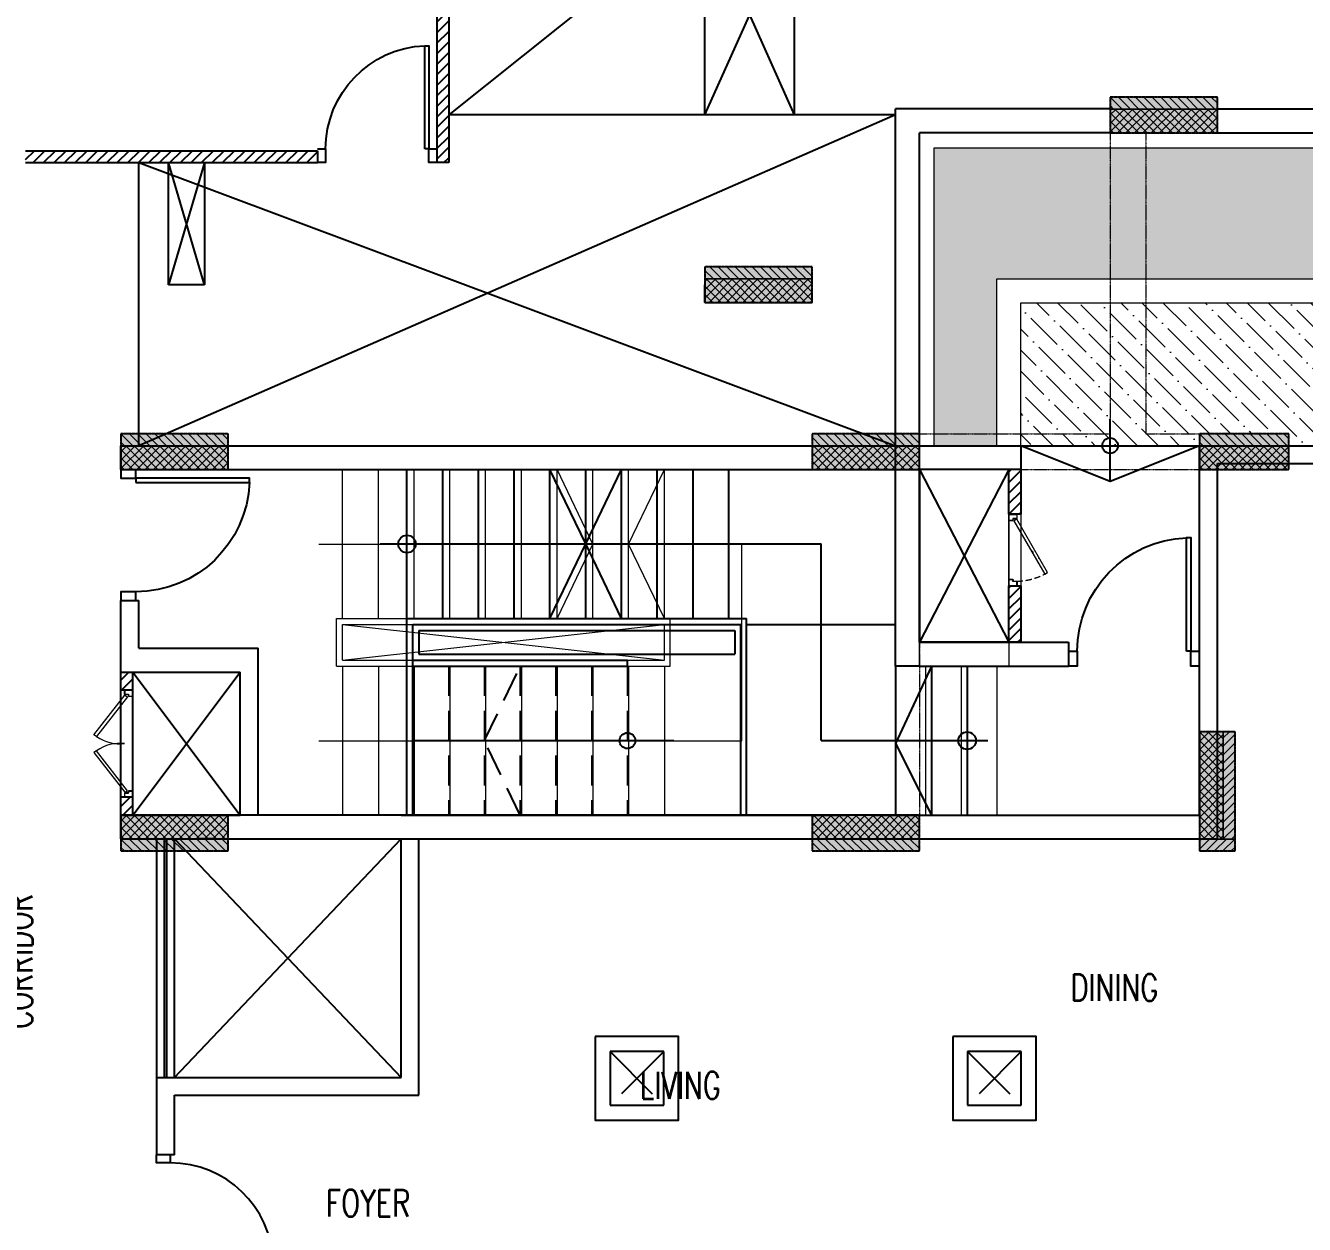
# Model space of a CAD drawing. Header units: millimetres. Extents: x 7964926 to 16080295, y -6277184 to -2986664.
# Drawn here: x 8006886 to 8017617, y -3109593 to -3099535 of the extents above; entities that cross this region are included whole.
import ezdxf

# ---------------------------------------------------------------- set-up
doc = ezdxf.new("R2010")
doc.units = ezdxf.units.MM
doc.header["$LTSCALE"] = 2000
doc.header["$MEASUREMENT"] = 0
for name, pattern in [('( Hidden )', [0.375, 0.25, -0.125]), ('CONTINU', [0, 0, 0]), ('DASHED2', [0.375, 0.25, -0.125]), ('HIDDEN', [0.375, 0.25, -0.125])]:
    doc.linetypes.add(name, pattern=pattern)
for name, color, linetype in [('a-col', 8, 'DASHED2'), ('a-cutout', 8, 'Continuous'), ('a-dim b', 8, 'Continuous'), ('a-door', 8, 'Continuous'), ('a-ele 0', 8, 'Continuous'), ('a-ele 1', 8, 'Continuous'), ('a-hat col', 252, 'Continuous'), ('a-hatch wall', 8, 'Continuous'), ('a-railing', 2, 'Continuous'), ('a-text m', 8, 'Continuous'), ('a-wall', 8, 'Continuous'), ('a-window', 8, 'Continuous'), ('EARTHPIT', 230, 'Continuous')]:
    doc.layers.add(name, color=color, linetype=linetype)
for name, color, linetype, lineweight in [('a-shaft door', 1, 'Continuous', 5), ('Building block', 7, 'Continuous', 9), ('L - paving', 9, 'Continuous', 5), ('L-ELE 1', 24, 'Continuous', 20), ('L-ELE 2', 30, 'Continuous', 15), ('L-SHRUBS', 96, 'Continuous', 18), ('STR-Column', 250, 'Continuous', 15), ('STR-Column Hatch', 250, 'Continuous', 15), ('STR-Podium Beam', 8, 'Continuous', 15), ('STR-RCC Up Stand', 250, 'Continuous', 15), ('STR-Stair Case', 251, 'Continuous', 15)]:
    doc.layers.add(name, color=color, linetype=linetype, lineweight=lineweight)
doc.styles.add('a-100 txt m', font='romans.shx', dxfattribs={"width": 0.75, "height": 300})
pattern_1 = [(45, (1286095.437, 166168.526), (-44.1941738, 44.1941738), [])]
pattern_2 = [(315, (7519147.237, -588950.35), (35.3553391, 35.3553391), []), (45, (7519147.237, -588950.35), (-35.3553391, 35.3553391), [])]
pattern_3 = [(315, (7510847.237, -591775.365), (35.3553391, 35.3553391), []), (45, (7510847.237, -591775.365), (-35.3553391, 35.3553391), [])]
pattern_4 = [(315, (7515647.237, -590375.35), (35.3553391, 35.3553391), []), (45, (7515647.237, -590375.35), (-35.3553391, 35.3553391), [])]
pattern_5 = [(315, (7516547.237, -591775.35), (35.3553391, 35.3553391), []), (45, (7516547.237, -591775.35), (-35.3553391, 35.3553391), [])]
pattern_6 = [(315, (7519897.237, -591775.35), (35.3553391, 35.3553391), []), (45, (7519897.237, -591775.35), (-35.3553391, 35.3553391), [])]
pattern_7 = [(315, (7516547.237, -594875.35), (35.3553391, 35.3553391), []), (45, (7516547.237, -594875.35), (-35.3553391, 35.3553391), [])]
pattern_8 = [(45, (5505451.44, -3603198.786), (-35.3553391, 35.3553391), []), (135, (5505451.44, -3603198.786), (-35.3553391, -35.3553391), [])]
pattern_9 = [(315, (7510847.237, -594875.35), (35.3553391, 35.3553391), []), (45, (7510847.237, -594875.35), (-35.3553391, 35.3553391), [])]
pattern_10 = [(315, (7624677.187, -608987.335), (35.3553391, 35.3553391), [])]
pattern_11 = [(315, (7618977.187, -608987.335), (35.3553391, 35.3553391), [])]
pattern_12 = [(315, (7618977.187, -605587.35), (35.3553391, 35.3553391), [])]
pattern_13 = [(315, (7623777.187, -604187.335), (35.3553391, 35.3553391), [])]
pattern_14 = [(315, (7627277.187, -602762.335), (35.3553391, 35.3553391), [])]
pattern_15 = [(315, (7624677.187, -605587.335), (35.3553391, 35.3553391), [])]
pattern_16 = [(315, (7628027.187, -605587.335), (35.3553391, 35.3553391), [])]
pattern_17 = [(45, (5519563.427, -3495068.836), (-35.3553391, 35.3553391), [])]
pattern_18 = [(45, (5509213.427, -3489393.836), (-35.3553391, 35.3553391), [])]

# ---------------------------------------------------------------- blocks, each defined once
blk = doc.blocks.new('basement - column')
at = {"layer": 'a-hat col'}
h = blk.add_hatch(color=256, dxfattribs=at)
h.dxf.hatch_style = 1
h.paths.add_polyline_path([(28800, -14074), (27900, -14074), (27900, -14374), (28800, -14374)])
h = blk.add_hatch(color=256, dxfattribs=at)
h.dxf.hatch_style = 1
h.paths.add_polyline_path([(25400, -15499), (24500, -15499), (24500, -15799), (25400, -15799)])
h = blk.add_hatch(color=256, dxfattribs=at)
h.dxf.hatch_style = 1
h.paths.add_polyline_path([(20500, -16899), (19600, -16899), (19600, -17199), (20500, -17199)])
h = blk.add_hatch(color=256, dxfattribs=at)
h.dxf.hatch_style = 1
h.paths.add_polyline_path([(26300, -16899), (25400, -16899), (25400, -17199), (26300, -17199)])
h = blk.add_hatch(color=256, dxfattribs=at)
h.dxf.hatch_style = 1
h.paths.add_polyline_path([(29400, -16899), (28650, -16899), (28650, -17199), (29400, -17199)])
h = blk.add_hatch(color=256, dxfattribs=at)
h.dxf.hatch_style = 1
h.paths.add_polyline_path([(28950, -19399), (28650, -19399), (28650, -20399), (28950, -20399)])
h = blk.add_hatch(color=256, dxfattribs=at)
h.dxf.hatch_style = 1
h.paths.add_polyline_path([(20500, -20099), (19600, -20099), (19600, -20399), (20500, -20399)])
h = blk.add_hatch(color=256, dxfattribs=at)
h.dxf.hatch_style = 1
h.paths.add_polyline_path([(26300, -20099), (25400, -20099), (25400, -20399), (26300, -20399)])
at = {"layer": 'a-col', "linetype": 'DASHED2', "ltscale": 0.001}
for points in [[(27900, -14074), (27900, -14374), (28800, -14374), (28800, -14074)], [(24500, -15499), (24500, -15799), (25400, -15799), (25400, -15499)], [(19600, -16899), (19600, -17199), (20500, -17199), (20500, -16899)], [(25400, -16899), (25400, -17199), (26300, -17199), (26300, -16899)], [(28650, -16899), (28650, -17199), (29400, -17199), (29400, -16899)], [(28650, -20399), (28950, -20399), (28950, -19399), (28650, -19399)], [(19600, -20099), (19600, -20399), (20500, -20399), (20500, -20099)], [(25400, -20099), (25400, -20399), (26300, -20399), (26300, -20099)]]:
    blk.add_lwpolyline(points, close=True, dxfattribs=at)
blk = doc.blocks.new('*U162')
blk.add_line((1027, 0), (1027, 0))
for points in [[(0, 126), (73, 126), (73, 0), (0, 0)], [(1100, 0), (1027, 0), (1027, 126), (1100, 126)]]:
    blk.add_lwpolyline(points)
blk.add_lwpolyline([(110, 0), (110, -953), (73, -953), (73, 0)], close=True)
blk.add_arc((73, 0), 953, 272.2042, 0)
blk = doc.blocks.new('*U164')
blk.add_line((1027, 0), (1027, 0))
blk.add_lwpolyline([(110, 126), (110, 1078), (73, 1078), (73, 126)], close=True)
for points in [[(0, 0), (73, 0), (73, 126), (0, 126)], [(1100, 126), (1027, 126), (1027, 0), (1100, 0)]]:
    blk.add_lwpolyline(points)
blk.add_arc((73, 126), 953, 0, 87.7958)
blk = doc.blocks.new('Shaft D-600')
at = {"layer": 'a-shaft door', "color": 252, "ltscale": 0.1}
for p, q in [((185920, -26068), (185920, -26038)), ((186520, -26068), (186520, -26038)), ((186520, -26068), (186520, -26038))]:
    blk.add_line(p, q, dxfattribs=at)
blk.add_lwpolyline([(186409, -25812), (185962, -26070), (185976, -26094), (186422, -25836), (186409, -25812)], dxfattribs=at)
at = {"layer": 'a-shaft door', "color": 252}
for points in [[(185920, -26138), (185974, -26138), (185974, -26100), (185958, -26100), (185958, -26068), (185920, -26068), (185920, -26068), (185920, -26068)], [(185922, -26136), (185922, -26070), (185922, -26070), (185922, -26070), (185956, -26070), (185956, -26102), (185972, -26102), (185972, -26136)], [(186520, -26138), (186467, -26138), (186467, -26100), (186483, -26100), (186483, -26068), (186520, -26068), (186520, -26068), (186520, -26068)], [(186519, -26136), (186519, -26070), (186519, -26070), (186519, -26070), (186485, -26070), (186485, -26102), (186469, -26102), (186469, -26136)]]:
    blk.add_lwpolyline(points, close=True, dxfattribs=at)
at = {"layer": 'a-shaft door', "color": 252, "linetype": 'HIDDEN', "ltscale": 0.1}
blk.add_arc((185951, -26083), 532, 1.566, 27.6813, dxfattribs=at)
blk = doc.blocks.new('F01')
at = {"layer": 'a-shaft door', "color": 8, "ltscale": 0.1}
for p, q in [((6801504, -3301272), (6801473, -3301272)), ((6801504, -3302172), (6801473, -3302172)), ((6801504, -3302172), (6801473, -3302172))]:
    blk.add_line(p, q, dxfattribs=at)
for points in [[(6801573, -3301272), (6801573, -3301326), (6801536, -3301326), (6801536, -3301310), (6801504, -3301310), (6801504, -3301272), (6801504, -3301272), (6801504, -3301272)], [(6801572, -3301274), (6801506, -3301274), (6801506, -3301274), (6801506, -3301274), (6801506, -3301308), (6801538, -3301308), (6801538, -3301324), (6801572, -3301324)], [(6801573, -3302172), (6801573, -3302119), (6801536, -3302119), (6801536, -3302135), (6801504, -3302135), (6801504, -3302172), (6801504, -3302172), (6801504, -3302172)], [(6801572, -3302171), (6801506, -3302171), (6801506, -3302171), (6801506, -3302171), (6801506, -3302137), (6801538, -3302137), (6801538, -3302121), (6801572, -3302121)]]:
    blk.add_lwpolyline(points, close=True, dxfattribs=at)
for points in [[(6801247, -3301649), (6801506, -3301314), (6801529, -3301328), (6801270, -3301662), (6801247, -3301649)], [(6801247, -3301796), (6801506, -3302130), (6801529, -3302117), (6801270, -3301782), (6801247, -3301796)]]:
    blk.add_lwpolyline(points, dxfattribs=at)
for centre, radius, start, end in [((6801465, -3301383), 341, 235.0781, 276.5482), ((6801464, -3302049), 330, 83.1027, 126.0248)]:
    blk.add_arc(centre, radius, start, end, dxfattribs=at)
blk = doc.blocks.new('*U172')
blk.add_line((73, 0), (73, 0))
for points in [[(0, 0), (73, 0), (73, 126), (0, 126)], [(1100, 126), (1027, 126), (1027, 0), (1100, 0)]]:
    blk.add_lwpolyline(points)
blk.add_lwpolyline([(990, 0), (990, -953), (1027, -953), (1027, 0)], close=True)
blk.add_arc((1027, 0), 953, 180, 267.7958)
blk = doc.blocks.new('GROUND FLOOR -CORE')
at = {"layer": 'a-hatch wall'}
h = blk.add_hatch(dxfattribs=at)
h.set_pattern_fill('ANSI31', color=256, scale=500)
h.paths.add_polyline_path([(-2950, 4000), (-3050, 4000), (-3050, 3850), (-2950, 3850)])
h.paths.add_polyline_path([(-2950, 5050), (-3050, 5050), (-3050, 4900), (-2950, 4900)])
at = {"layer": 'a-cutout', "linetype": 'HIDDEN', "ltscale": 1000}
for p, q in [((-2950, 3850), (-2050, 5050)), ((-2950, 5050), (-2050, 3850)), ((-2600, 1650), (-700, 3650)), ((-2600, 3650), (-700, 1650))]:
    blk.add_line(p, q, dxfattribs=at)
at = {"layer": 'a-door'}
for p, q in [((5250, 6650), (5250, 7173.9)), ((4500, 6950), (6000, 6950)), ((-650, 5500), (-650, 6750)), ((-350, 5500), (-350, 6750)), ((-50, 5500), (-50, 6750)), ((250, 5500), (250, 6750)), ((550, 5500), (550, 6750)), ((850, 5500), (850, 6750)), ((1150, 5500), (1150, 6750)), ((1450, 5500), (1450, 6750)), ((1750, 5500), (1750, 6750)), ((2050, 5500), (2050, 6750)), ((-875, 6125), (2825, 6125)), ((2825, 4475), (2825, 6125)), ((2200, 5450), (3450, 5450)), ((3450, 5100), (3450, 3850)), ((3750, 5100), (3750, 3850)), ((4050, 5100), (4050, 3850)), ((-3050, 4000), (-3050, 4900)), ((-2950, 4000), (-2950, 4900)), ((-600, 4475), (1589.2, 4475)), ((2825, 4475), (4224.2, 4475))]:
    blk.add_line(p, q, dxfattribs=at)
at = {"layer": 'a-door', "linetype": 'HIDDEN', "ltscale": 0.5}
for p, q in [((-300, 5100), (-300, 3850)), ((0, 5100), (0, 3850)), ((300, 5100), (300, 3850)), ((600, 5100), (600, 3850)), ((900, 5100), (900, 3850)), ((1200, 5100), (1200, 3850))]:
    blk.add_line(p, q, dxfattribs=at)
at = {"layer": 'a-door'}
for points in [[(6000, 6950), (5250, 6650), (4500, 6950)], [(550, 5500), (850, 6125), (550, 6750)], [(1150, 5500), (850, 6125), (1150, 6750)], [(3750, 5100), (3450, 4450), (3750, 3850)]]:
    blk.add_lwpolyline(points, dxfattribs=at)
at = {"layer": 'a-door', "linetype": 'HIDDEN', "ltscale": 0.5}
blk.add_lwpolyline([(300, 3850), (0, 4475), (300, 5100)], dxfattribs=at)
at = {"layer": 'a-door'}
blk.add_circle((5250, 6950), 65, dxfattribs=at)
at = {"layer": 'a-ele 1'}
for centre, radius in [((-650, 6125), 73.9), ((1200, 4475), 66.1), ((4050, 4475), 73.6)]:
    blk.add_circle(centre, radius, dxfattribs=at)
at = {"layer": 'a-railing'}
for p, q in [((-650, 3850), (-650, 5500)), ((-650, 5500), (2200, 5500)), ((2200, 3850), (2200, 5500)), ((-600, 5450), (2150, 5450)), ((-600, 3850), (-600, 5450)), ((2150, 3850), (2150, 5450)), ((-600, 5150), (1200, 5150)), ((-600, 5100), (1200, 5100)), ((1200, 5100), (1200, 5150))]:
    blk.add_line(p, q, dxfattribs=at)
at = {"layer": 'a-wall'}
for p, q in [((-3050, 6950), (3650, 6950)), ((-3050, 6750), (-3050, 6950)), ((3450, 5100), (3450, 6950)), ((3650, 5300), (3650, 6950)), ((-3050, 6750), (3650, 6750)), ((-3050, 4900), (-3050, 5650)), ((-3050, 5650), (-2900, 5650)), ((-2900, 5250), (-2900, 5650)), ((-550, 5400), (2100, 5400)), ((-550, 5400), (-550, 5200)), ((2100, 5400), (2100, 5200)), ((2150, 5450), (2150, 5150)), ((3650, 5300), (4900, 5300)), ((4650, 5300), (4900, 5300)), ((4900, 5300), (4900, 5100)), ((-2900, 5250), (-1900, 5250)), ((-1900, 3850), (-1900, 5250)), ((-550, 5200), (2100, 5200)), ((-3050, 5050), (-2050, 5050)), ((-2950, 4900), (-2950, 5050)), ((-2050, 3850), (-2050, 5050)), ((3650, 5100), (3450, 5100)), ((3650, 5100), (4900, 5100)), ((-2950, 4900), (-3050, 4900)), ((-3050, 3650), (-3050, 4000)), ((-2950, 4000), (-3050, 4000)), ((-2950, 3850), (-2950, 4000)), ((-3050, 3850), (-2050, 3850)), ((3450, 3850), (-2250, 3850)), ((3450, 3850), (4900, 3850)), ((-3050, 3650), (-2400, 3650)), ((-2250, 3650), (-2400, 3650)), ((-2250, 3650), (3650, 3650)), ((3650, 3650), (5100, 3650))]:
    blk.add_line(p, q, dxfattribs=at)
at = {"layer": 'a-window'}
for p, q in [((-2750, 1650), (-2750, 3650)), ((-2685, 1650), (-2685, 3650)), ((-2665, 1650), (-2665, 3650)), ((-2600, 1650), (-2600, 3650))]:
    blk.add_line(p, q, dxfattribs=at)
at = {"layer": 'a-door', "extrusion": (0, 0, -1), "zscale": -1}
for name, p, rotation in [('*U162', (2924.3, 6750), 269.9999430924429), ('*U172', (-4900, 5225.7), 179.9999430924429)]:
    blk.add_blockref(name, p, dxfattribs=dict(at, rotation=rotation))
blk = doc.blocks.new('block 1')
at = {"layer": 'a-hatch wall'}
h = blk.add_hatch(dxfattribs=at)
h.set_pattern_fill('ANSI31', color=256, scale=500)
h.set_pattern_definition(pattern_1)
h.paths.add_polyline_path([(8088019, -2861955), (8087919, -2861955), (8087919, -2864030), (8088019, -2864030)])
h.paths.add_polyline_path([(8086919, -2863930), (8084469, -2863930), (8084469, -2864030), (8086919, -2864030)])
h = blk.add_hatch(dxfattribs=at)
h.set_pattern_fill('ANSI31', color=256, scale=500)
h.set_pattern_definition(pattern_1)
h.paths.add_polyline_path([(8092819, -2866605), (8092719, -2866605), (8092719, -2866980), (8092788, -2866980), (8092819, -2866980)])
h.paths.add_polyline_path([(8092819, -2867580), (8092788, -2867580), (8092719, -2867580), (8092719, -2868055), (8092819, -2868055)])
at = {"layer": 'a-cutout', "linetype": 'HIDDEN', "ltscale": 1000}
for p, q in [((8098119, -2855555), (8088019, -2863630)), ((8091769, -2863630), (8085419, -2866405)), ((8091769, -2863630), (8088019, -2863630)), ((8085419, -2864030), (8091769, -2866405)), ((8085419, -2866405), (8085419, -2864030)), ((8092719, -2866605), (8091969, -2868055)), ((8091969, -2866605), (8092719, -2868055))]:
    blk.add_line(p, q, dxfattribs=at)
at = {"layer": 'a-ele 0', "color": 8, "linetype": 'HIDDEN', "ltscale": 400}
for p, q in [((8090169, -2863630), (8090919, -2861955)), ((8090169, -2861955), (8090919, -2863630)), ((8085969, -2865055), (8085669, -2864030)), ((8085969, -2864030), (8085669, -2865055))]:
    blk.add_line(p, q, dxfattribs=at)
for points in [[(8090919, -2863630), (8090169, -2863630), (8090169, -2861955), (8090919, -2861955)], [(8085669, -2864030), (8085969, -2864030), (8085969, -2865055), (8085669, -2865055)]]:
    blk.add_lwpolyline(points, close=True, dxfattribs=at)
at = {"layer": 'a-shaft door', "color": 8, "linetype": 'Continuous'}
for p, q in [((8092719, -2867580), (8092719, -2866980)), ((8092819, -2866980), (8092819, -2867580)), ((8085269, -2869355), (8085269, -2868455)), ((8085369, -2869355), (8085369, -2868455))]:
    blk.add_line(p, q, dxfattribs=at)
at = {"layer": 'a-wall'}
for p, q in [((8087919, -2861955), (8087919, -2864030)), ((8088019, -2861955), (8088019, -2864030)), ((8091769, -2866405), (8091769, -2863580)), ((8093569, -2863580), (8091769, -2863580)), ((8094469, -2863580), (8098269, -2863580)), ((8091969, -2866405), (8091969, -2863780)), ((8093569, -2863780), (8091969, -2863780)), ((8094469, -2863780), (8098269, -2863780)), ((8084469, -2863930), (8086919, -2863930)), ((8086919, -2863930), (8086919, -2864030)), ((8084469, -2864030), (8086919, -2864030)), ((8088019, -2864030), (8087919, -2864030)), ((8090169, -2865205), (8090169, -2865055)), ((8091969, -2866405), (8092819, -2866405)), ((8092819, -2866405), (8092819, -2866980)), ((8094319, -2866405), (8099069, -2866405)), ((8094319, -2869505), (8094319, -2866405)), ((8094469, -2866555), (8098919, -2866555)), ((8094469, -2869705), (8094469, -2866555)), ((8091969, -2868055), (8091969, -2866605)), ((8092819, -2866605), (8091969, -2866605)), ((8091969, -2866605), (8091969, -2868055)), ((8092719, -2866980), (8092719, -2866605)), ((8092819, -2866980), (8092719, -2866980)), ((8092719, -2867580), (8092819, -2867580)), ((8092719, -2868055), (8092719, -2867580)), ((8092819, -2867580), (8092819, -2868055)), ((8092819, -2868055), (8091969, -2868055)), ((8091969, -2868055), (8092719, -2868055)), ((8087619, -2869505), (8091369, -2869505)), ((8091569, -2869505), (8092044, -2869505)), ((8092044, -2869505), (8094319, -2869505)), ((8087619, -2871705), (8087619, -2869705)), ((8087769, -2871855), (8087769, -2869705)), ((8087769, -2869705), (8092044, -2869705)), ((8092044, -2869705), (8094469, -2869705)), ((8085569, -2871705), (8087619, -2871705)), ((8085569, -2872355), (8085569, -2871705)), ((8085719, -2871855), (8087769, -2871855)), ((8085719, -2872355), (8085719, -2871855)), ((8085719, -2872355), (8085569, -2872355))]:
    blk.add_line(p, q, dxfattribs=at)
at = {"ltscale": 750}
blk.add_blockref('GROUND FLOOR -CORE', (8088319, -2873355), dxfattribs=at)
at = {"layer": 'a-dim b'}
blk.add_blockref('F01', (1283795, 432817), dxfattribs=at)
at = {"layer": 'a-door', "extrusion": (0, 0, -1), "yscale": 0.9090909090908456, "zscale": -0.9090909090908456}
for name, p, xscale, rotation in [('*U164', (-8087919, -2864030), 0.9090909090908456, 359.9999430927097), ('*U162', (-8085683, -2873355), -0.9090909090908456, 270.0000569072904)]:
    blk.add_blockref(name, p, dxfattribs=dict(at, xscale=xscale, rotation=rotation))
at = {"layer": 'a-shaft door', "linetype": 'Continuous', "rotation": 270}
blk.add_blockref('Shaft D-600', (8118856, -2681060), dxfattribs=at)
blk = doc.blocks.new('GI-1')
at = {"layer": 'EARTHPIT', "color": 8, "linetype": '( Hidden )'}
for p, q in [((-225, 225), (225, -225)), ((225, 225), (-225, -225))]:
    blk.add_line(p, q, dxfattribs=at)
at = {"layer": 'EARTHPIT', "color": 7}
blk.add_lwpolyline([(-350, 350), (-350, -350), (350, -350), (350, 350)], close=True, dxfattribs=at)
at = {"layer": 'EARTHPIT', "color": 7, "linetype": '( Hidden )'}
blk.add_lwpolyline([(-225, 225), (-225, -225), (225, -225), (225, 225)], close=True, dxfattribs=at)

msp = doc.modelspace()

# ---------------------------------------------------------------- hatches: boundary and pattern name
at = {"layer": 'L - paving'}
h = msp.add_hatch(dxfattribs=at)
h.set_pattern_fill('ANSI36', color=256, scale=1000, angle=90)
h.set_pattern_definition([(135, (0.13, -1e-05), (-243.067956, 66.2912607), [312.5, -62.5, 0, -62.5])])
edge = h.paths.add_edge_path()
edge.add_arc((8015986.3, -3103060), 65, 180, 360)
edge.add_line((8016051.3, -3103060), (8016736.2, -3103060))
edge.add_line((8016736.2, -3103060), (8016736.2, -3102960))
edge.add_line((8016736.2, -3102960), (8017486.2, -3102960))
edge.add_line((8017486.2, -3102960), (8017486.2, -3103060))
edge.add_line((8017486.2, -3103060), (8020736.2, -3103060))
edge.add_line((8020736.2, -3103060), (8020736.2, -3102960))
edge.add_line((8020736.2, -3102960), (8021486.2, -3102960))
edge.add_line((8021486.2, -3102960), (8021486.2, -3103060))
edge.add_line((8021486.2, -3103060), (8023411.3, -3103060))
edge.add_line((8023411.3, -3103060), (8023661.3, -3103060))
edge.add_line((8023811.3, -3103060), (8023811.3, -3101860))
edge.add_line((8023661.3, -3101860), (8015236.3, -3101860))
edge.add_line((8015236.3, -3101860), (8015236.3, -3103060))
edge.add_line((8015236.3, -3103060), (8015921.3, -3103060))
h.paths.add_polyline_path([(8015236.3, -3103786.8), (8015438.4, -3104136.9), (8015461.5, -3104123.5), (8015236.3, -3103733.4)])
at = {"layer": 'L-SHRUBS'}
h = msp.add_hatch(dxfattribs=at)
h.set_pattern_fill('GRASS', color=256, scale=200)
edge = h.paths.add_edge_path()
edge.add_arc((8021507.6, -3092467.9), 2308, 356.46997, 448.43979)
edge.add_line((8021361.2, -3090160), (8020686.2, -3090160))
edge.add_line((8020686.2, -3090310), (8020686.2, -3090860))
edge.add_line((8020686.2, -3090860), (8020686.2, -3090860))
edge.add_line((8020686.2, -3090860), (8020986.3, -3090860))
edge.add_line((8020986.3, -3090860), (8020986.3, -3091560))
edge.add_line((8020986.3, -3091560), (8021186.3, -3091560))
edge.add_line((8020811.3, -3091560), (8020811.3, -3099735))
edge.add_line((8021186.3, -3099735), (8020986.3, -3099735))
edge.add_line((8020986.3, -3099735), (8020986.3, -3100435))
edge.add_line((8020986.3, -3100560), (8020686.2, -3100560))
edge.add_line((8020686.2, -3100435), (8020686.2, -3100435))
edge.add_line((8020686.2, -3100560), (8020386.2, -3100560))
edge.add_line((8020386.2, -3100560), (8016886.2, -3100560))
edge.add_line((8016886.2, -3100435), (8016886.2, -3100562.5))
edge.add_line((8016886.2, -3100562.5), (8014511.3, -3100562.5))
edge.add_line((8014511.3, -3100562.5), (8014511.3, -3103060))
edge.add_line((8014386.1, -3103060), (8015036.3, -3103060))
edge.add_line((8015036.3, -3103060), (8015036.3, -3101660))
edge.add_line((8015036.3, -3101660), (8023811.3, -3101660))
edge.add_line((8023811.3, -3101660), (8023811.3, -3092610))
h.paths.add_polyline_path([(8019078.5, -3100664.9), (8019878.5, -3100664.9), (8019878.5, -3101464.9), (8019078.5, -3101464.9)], flags=16)
h.paths.add_polyline_path([(8022713.1, -3095151), (8021913.5, -3095151), (8021913.5, -3095949.6), (8022713.1, -3095949.6)], flags=16)
h.paths.add_polyline_path([(8023211.3, -3101410), (8023561.3, -3101410), (8023561.3, -3101060), (8023211.3, -3101060)], flags=16)
at = {"layer": 'STR-Column Hatch'}
h = msp.add_hatch(dxfattribs=at)
h.set_pattern_fill('ANSI31', color=250, scale=400, angle=-90)
h.set_pattern_definition(pattern_14)
h.paths.add_polyline_path([(8015986.1, -3100135), (8015986.1, -3100235), (8016886.1, -3100235), (8016886.1, -3100135)])
h = msp.add_hatch(dxfattribs=at)
h.set_pattern_fill('ANSI31', color=250, scale=400, angle=-90)
h.set_pattern_definition(pattern_14)
h.paths.add_polyline_path([(8015986.1, -3100135), (8015986.1, -3100235), (8016886.1, -3100235), (8016886.1, -3100135)])
h = msp.add_hatch(dxfattribs=at)
h.set_pattern_fill('ANSI37', color=250, scale=400, angle=-90)
h.set_pattern_definition(pattern_2)
h.paths.add_polyline_path([(8015986.1, -3100235), (8015986.1, -3100435), (8016886.1, -3100435), (8016886.1, -3100235)])
h = msp.add_hatch(dxfattribs=at)
h.set_pattern_fill('ANSI37', color=250, scale=400, angle=-90)
h.set_pattern_definition(pattern_2)
h.paths.add_polyline_path([(8015986.1, -3100235), (8015986.1, -3100435), (8016886.1, -3100435), (8016886.1, -3100235)])
h = msp.add_hatch(dxfattribs=at)
h.set_pattern_fill('ANSI31', color=250, scale=400, angle=-90)
h.set_pattern_definition(pattern_13)
h.paths.add_polyline_path([(8012586.1, -3101560), (8012586.1, -3101660), (8013486.1, -3101660), (8013486.1, -3101560)])
h = msp.add_hatch(dxfattribs=at)
h.set_pattern_fill('ANSI31', color=250, scale=400, angle=-90)
h.set_pattern_definition(pattern_13)
h.paths.add_polyline_path([(8012586.1, -3101560), (8012586.1, -3101660), (8013486.1, -3101660), (8013486.1, -3101560)])
h = msp.add_hatch(dxfattribs=at)
h.set_pattern_fill('ANSI37', color=250, scale=400, angle=-90)
h.set_pattern_definition(pattern_4)
h.paths.add_polyline_path([(8012586.1, -3101660), (8012586.1, -3101860), (8013486.1, -3101860), (8013486.1, -3101660)])
h = msp.add_hatch(dxfattribs=at)
h.set_pattern_fill('ANSI37', color=250, scale=400, angle=-90)
h.set_pattern_definition(pattern_4)
h.paths.add_polyline_path([(8012586.1, -3101660), (8012586.1, -3101860), (8013486.1, -3101860), (8013486.1, -3101660)])
h = msp.add_hatch(dxfattribs=at)
h.set_pattern_fill('ANSI31', color=250, scale=400, angle=-90)
h.set_pattern_definition(pattern_12)
h.paths.add_polyline_path([(8007686.1, -3102960), (8007686.1, -3103060), (8008586.1, -3103060), (8008586.1, -3102960)])
h = msp.add_hatch(dxfattribs=at)
h.set_pattern_fill('ANSI31', color=250, scale=400, angle=-90)
h.set_pattern_definition(pattern_12)
h.paths.add_polyline_path([(8007686.1, -3102960), (8007686.1, -3103060), (8008586.1, -3103060), (8008586.1, -3102960)])
h = msp.add_hatch(dxfattribs=at)
h.set_pattern_fill('ANSI31', color=250, scale=400, angle=-90)
h.set_pattern_definition(pattern_15)
h.paths.add_polyline_path([(8013486.1, -3102960), (8013486.1, -3103060), (8014386.1, -3103060), (8014386.1, -3102960)])
h = msp.add_hatch(dxfattribs=at)
h.set_pattern_fill('ANSI31', color=250, scale=400, angle=-90)
h.set_pattern_definition(pattern_15)
h.paths.add_polyline_path([(8013486.1, -3102960), (8013486.1, -3103060), (8014386.1, -3103060), (8014386.1, -3102960)])
h = msp.add_hatch(dxfattribs=at)
h.set_pattern_fill('ANSI31', color=250, scale=400, angle=-90)
h.set_pattern_definition(pattern_16)
h.paths.add_polyline_path([(8016736.1, -3102960), (8016736.1, -3103060), (8017486.1, -3103060), (8017486.1, -3102960)])
h = msp.add_hatch(dxfattribs=at)
h.set_pattern_fill('ANSI31', color=250, scale=400, angle=-90)
h.set_pattern_definition(pattern_16)
h.paths.add_polyline_path([(8016736.1, -3102960), (8016736.1, -3103060), (8017486.1, -3103060), (8017486.1, -3102960)])
h = msp.add_hatch(dxfattribs=at)
h.set_pattern_fill('ANSI37', color=250, scale=400, angle=-90)
h.set_pattern_definition(pattern_3)
h.paths.add_polyline_path([(8007686.1, -3103060), (8007686.1, -3103260), (8008586.1, -3103260), (8008586.1, -3103060)])
h = msp.add_hatch(dxfattribs=at)
h.set_pattern_fill('ANSI37', color=250, scale=400, angle=-90)
h.set_pattern_definition(pattern_3)
h.paths.add_polyline_path([(8007686.1, -3103060), (8007686.1, -3103260), (8008586.1, -3103260), (8008586.1, -3103060)])
h = msp.add_hatch(dxfattribs=at)
h.set_pattern_fill('ANSI37', color=250, scale=400, angle=-90)
h.set_pattern_definition(pattern_5)
h.paths.add_polyline_path([(8013486.1, -3103060), (8013486.1, -3103260), (8014386.1, -3103260), (8014386.1, -3103060)])
h = msp.add_hatch(dxfattribs=at)
h.set_pattern_fill('ANSI37', color=250, scale=400, angle=-90)
h.set_pattern_definition(pattern_5)
h.paths.add_polyline_path([(8013486.1, -3103060), (8013486.1, -3103260), (8014386.1, -3103260), (8014386.1, -3103060)])
h = msp.add_hatch(dxfattribs=at)
h.set_pattern_fill('ANSI37', color=250, scale=400, angle=-90)
h.set_pattern_definition(pattern_6)
h.paths.add_polyline_path([(8016736.1, -3103060), (8016736.1, -3103260), (8017486.1, -3103260), (8017486.1, -3103060)])
h = msp.add_hatch(dxfattribs=at)
h.set_pattern_fill('ANSI37', color=250, scale=400, angle=-90)
h.set_pattern_definition(pattern_6)
h.paths.add_polyline_path([(8016736.1, -3103060), (8016736.1, -3103260), (8017486.1, -3103260), (8017486.1, -3103060)])
h = msp.add_hatch(dxfattribs=at)
h.set_pattern_fill('ANSI37', color=250, scale=400)
h.set_pattern_definition(pattern_8)
h.paths.add_polyline_path([(8016736.1, -3106360), (8016936.1, -3106360), (8016936.1, -3105460), (8016736.1, -3105460)])
h = msp.add_hatch(dxfattribs=at)
h.set_pattern_fill('ANSI37', color=250, scale=400)
h.set_pattern_definition(pattern_8)
h.paths.add_polyline_path([(8016736.1, -3106360), (8016936.1, -3106360), (8016936.1, -3105460), (8016736.1, -3105460)])
h = msp.add_hatch(dxfattribs=at)
h.set_pattern_fill('ANSI31', color=250, scale=400)
h.set_pattern_definition(pattern_17)
h.paths.add_polyline_path([(8016936.1, -3106360), (8017036.1, -3106360), (8017036.1, -3105460), (8016936.1, -3105460)])
h = msp.add_hatch(dxfattribs=at)
h.set_pattern_fill('ANSI31', color=250, scale=400)
h.set_pattern_definition(pattern_17)
h.paths.add_polyline_path([(8016936.1, -3106360), (8017036.1, -3106360), (8017036.1, -3105460), (8016936.1, -3105460)])
h = msp.add_hatch(dxfattribs=at)
h.set_pattern_fill('ANSI37', color=250, scale=400, angle=-90)
h.set_pattern_definition(pattern_9)
h.paths.add_polyline_path([(8007686.1, -3106160), (8007686.1, -3106360), (8008586.1, -3106360), (8008586.1, -3106160)])
h = msp.add_hatch(dxfattribs=at)
h.set_pattern_fill('ANSI37', color=250, scale=400, angle=-90)
h.set_pattern_definition(pattern_9)
h.paths.add_polyline_path([(8007686.1, -3106160), (8007686.1, -3106360), (8008586.1, -3106360), (8008586.1, -3106160)])
h = msp.add_hatch(dxfattribs=at)
h.set_pattern_fill('ANSI37', color=250, scale=400, angle=-90)
h.set_pattern_definition(pattern_7)
h.paths.add_polyline_path([(8013486.1, -3106160), (8013486.1, -3106360), (8014386.1, -3106360), (8014386.1, -3106160)])
h = msp.add_hatch(dxfattribs=at)
h.set_pattern_fill('ANSI37', color=250, scale=400, angle=-90)
h.set_pattern_definition(pattern_7)
h.paths.add_polyline_path([(8013486.1, -3106160), (8013486.1, -3106360), (8014386.1, -3106360), (8014386.1, -3106160)])
h = msp.add_hatch(dxfattribs=at)
h.set_pattern_fill('ANSI31', color=250, scale=400, angle=-90)
h.set_pattern_definition(pattern_11)
h.paths.add_polyline_path([(8007686.1, -3106360), (8007686.1, -3106460), (8008586.1, -3106460), (8008586.1, -3106360)])
h = msp.add_hatch(dxfattribs=at)
h.set_pattern_fill('ANSI31', color=250, scale=400, angle=-90)
h.set_pattern_definition(pattern_11)
h.paths.add_polyline_path([(8007686.1, -3106360), (8007686.1, -3106460), (8008586.1, -3106460), (8008586.1, -3106360)])
h = msp.add_hatch(dxfattribs=at)
h.set_pattern_fill('ANSI31', color=250, scale=400, angle=-90)
h.set_pattern_definition(pattern_10)
h.paths.add_polyline_path([(8013486.1, -3106360), (8013486.1, -3106460), (8014386.1, -3106460), (8014386.1, -3106360)])
h = msp.add_hatch(dxfattribs=at)
h.set_pattern_fill('ANSI31', color=250, scale=400, angle=-90)
h.set_pattern_definition(pattern_10)
h.paths.add_polyline_path([(8013486.1, -3106360), (8013486.1, -3106460), (8014386.1, -3106460), (8014386.1, -3106360)])
h = msp.add_hatch(dxfattribs=at)
h.set_pattern_fill('ANSI31', color=250, scale=400)
h.set_pattern_definition(pattern_18)
h.paths.add_polyline_path([(8017036.1, -3106360), (8016736.1, -3106360), (8016736.1, -3106460), (8017036.1, -3106460)])
h = msp.add_hatch(dxfattribs=at)
h.set_pattern_fill('ANSI31', color=250, scale=400)
h.set_pattern_definition(pattern_18)
h.paths.add_polyline_path([(8017036.1, -3106360), (8016736.1, -3106360), (8016736.1, -3106460), (8017036.1, -3106460)])

# ---------------------------------------------------------------- linework, layer by layer
at = {"layer": 'a-ele 0', "color": 8, "linetype": 'HIDDEN', "ltscale": 400}
for p, q in [((8012586.1, -3100285), (8013336.1, -3098610)), ((8012586.1, -3098610), (8013336.1, -3100285)), ((8008386.1, -3101710), (8008086.1, -3100685)), ((8008386.1, -3100685), (8008086.1, -3101710))]:
    msp.add_line(p, q, dxfattribs=at)
for points in [[(8013336.1, -3100285), (8012586.1, -3100285), (8012586.1, -3098610), (8013336.1, -3098610)], [(8008086.1, -3100685), (8008386.1, -3100685), (8008386.1, -3101710), (8008086.1, -3101710)]]:
    msp.add_lwpolyline(points, close=True, dxfattribs=at)
at = {"layer": 'L-ELE 1'}
for p, q in [((8015236.3, -3101860), (8024011.3, -3101860)), ((8015236.3, -3103060), (8015236.3, -3101860))]:
    msp.add_line(p, q, dxfattribs=at)
at = {"layer": 'L-ELE 2'}
for p, q in [((8014511.3, -3100560), (8020986.4, -3100560)), ((8014511.3, -3103060), (8014511.3, -3100560)), ((8015036.3, -3101660), (8023811.3, -3101660)), ((8015036.3, -3103060), (8015036.3, -3101660))]:
    msp.add_line(p, q, dxfattribs=at)
at = {"layer": 'STR-Column', "color": 8}
for points in [[(8015986.1, -3100135), (8015986.1, -3100235), (8016886.1, -3100235), (8016886.1, -3100135)], [(8015986.1, -3100135), (8015986.1, -3100235), (8016886.1, -3100235), (8016886.1, -3100135)], [(8015986.1, -3100235), (8015986.1, -3100435), (8016886.1, -3100435), (8016886.1, -3100235)], [(8015986.1, -3100235), (8015986.1, -3100435), (8016886.1, -3100435), (8016886.1, -3100235)], [(8012586.1, -3101560), (8012586.1, -3101660), (8013486.1, -3101660), (8013486.1, -3101560)], [(8012586.1, -3101560), (8012586.1, -3101660), (8013486.1, -3101660), (8013486.1, -3101560)], [(8012586.1, -3101660), (8012586.1, -3101860), (8013486.1, -3101860), (8013486.1, -3101660)], [(8012586.1, -3101660), (8012586.1, -3101860), (8013486.1, -3101860), (8013486.1, -3101660)], [(8007686.1, -3102960), (8007686.1, -3103060), (8008586.1, -3103060), (8008586.1, -3102960)], [(8007686.1, -3102960), (8007686.1, -3103060), (8008586.1, -3103060), (8008586.1, -3102960)], [(8013486.1, -3102960), (8013486.1, -3103060), (8014386.1, -3103060), (8014386.1, -3102960)], [(8013486.1, -3102960), (8013486.1, -3103060), (8014386.1, -3103060), (8014386.1, -3102960)], [(8016736.1, -3102960), (8016736.1, -3103060), (8017486.1, -3103060), (8017486.1, -3102960)], [(8016736.1, -3102960), (8016736.1, -3103060), (8017486.1, -3103060), (8017486.1, -3102960)], [(8007686.1, -3103060), (8007686.1, -3103260), (8008586.1, -3103260), (8008586.1, -3103060)], [(8007686.1, -3103060), (8007686.1, -3103260), (8008586.1, -3103260), (8008586.1, -3103060)], [(8013486.1, -3103060), (8013486.1, -3103260), (8014386.1, -3103260), (8014386.1, -3103060)], [(8013486.1, -3103060), (8013486.1, -3103260), (8014386.1, -3103260), (8014386.1, -3103060)], [(8016736.1, -3103060), (8016736.1, -3103260), (8017486.1, -3103260), (8017486.1, -3103060)], [(8016736.1, -3103060), (8016736.1, -3103260), (8017486.1, -3103260), (8017486.1, -3103060)], [(8016736.1, -3106360), (8016936.1, -3106360), (8016936.1, -3105460), (8016736.1, -3105460)], [(8016736.1, -3106360), (8016936.1, -3106360), (8016936.1, -3105460), (8016736.1, -3105460)], [(8016936.1, -3106360), (8017036.1, -3106360), (8017036.1, -3105460), (8016936.1, -3105460)], [(8016936.1, -3106360), (8017036.1, -3106360), (8017036.1, -3105460), (8016936.1, -3105460)], [(8007686.1, -3106160), (8007686.1, -3106360), (8008586.1, -3106360), (8008586.1, -3106160)], [(8007686.1, -3106160), (8007686.1, -3106360), (8008586.1, -3106360), (8008586.1, -3106160)], [(8013486.1, -3106160), (8013486.1, -3106360), (8014386.1, -3106360), (8014386.1, -3106160)], [(8013486.1, -3106160), (8013486.1, -3106360), (8014386.1, -3106360), (8014386.1, -3106160)], [(8007686.1, -3106360), (8007686.1, -3106460), (8008586.1, -3106460), (8008586.1, -3106360)], [(8007686.1, -3106360), (8007686.1, -3106460), (8008586.1, -3106460), (8008586.1, -3106360)], [(8013486.1, -3106360), (8013486.1, -3106460), (8014386.1, -3106460), (8014386.1, -3106360)], [(8013486.1, -3106360), (8013486.1, -3106460), (8014386.1, -3106460), (8014386.1, -3106360)], [(8017036.1, -3106360), (8016736.1, -3106360), (8016736.1, -3106460), (8017036.1, -3106460)], [(8017036.1, -3106360), (8016736.1, -3106360), (8016736.1, -3106460), (8017036.1, -3106460)]]:
    msp.add_lwpolyline(points, close=True, dxfattribs=at)
at = {"layer": 'STR-Podium Beam', "linetype": 'HIDDEN', "lineweight": 5, "ltscale": 0.005}
for p, q in [((8015986.1, -3100435), (8015986.1, -3102960)), ((8015986.1, -3100435), (8015986.1, -3102960)), ((8016286.1, -3100435), (8016286.1, -3102960)), ((8016286.1, -3100435), (8016286.1, -3102960)), ((8014386.1, -3102960), (8015986.1, -3102960)), ((8014386.1, -3102960), (8015986.1, -3102960)), ((8016286.1, -3102960), (8016736.1, -3102960)), ((8016286.1, -3102960), (8016736.1, -3102960)), ((8014186.1, -3103260), (8014186.1, -3106160)), ((8014186.1, -3103260), (8014186.1, -3106160)), ((8014386.1, -3103260), (8014386.1, -3106160)), ((8014386.1, -3103260), (8016736.1, -3103260)), ((8014386.1, -3103260), (8014386.1, -3106160)), ((8014386.1, -3103260), (8016736.1, -3103260))]:
    msp.add_line(p, q, dxfattribs=at)
at = {"layer": 'STR-Podium Beam'}
msp.add_lwpolyline([(8014386.1, -3103260), (8015136.1, -3103260), (8015136.1, -3104710), (8014386.1, -3104710)], close=True, dxfattribs=at)
msp.add_lwpolyline([(8014386.1, -3103260), (8015136.1, -3103260), (8015136.1, -3104710), (8014386.1, -3104710)], close=True, dxfattribs=at)
at = {"layer": 'STR-RCC Up Stand', "linetype": 'CONTINU'}
msp.add_lwpolyline([(8014386.1, -3104710), (8015136.1, -3104710), (8015136.1, -3104910), (8014386.1, -3104910)], close=True, dxfattribs=at)
msp.add_lwpolyline([(8014386.1, -3104710), (8015136.1, -3104710), (8015136.1, -3104910), (8014386.1, -3104910)], close=True, dxfattribs=at)
at = {"layer": 'STR-Stair Case', "linetype": 'CONTINU'}
for p, q in [((8009546.1, -3104510), (8009546.1, -3103260)), ((8009546.1, -3104510), (8009546.1, -3103260)), ((8009846.1, -3104510), (8009846.1, -3103260)), ((8009846.1, -3104510), (8009846.1, -3103260)), ((8010146.1, -3104510), (8010146.1, -3103260)), ((8010146.1, -3104510), (8010146.1, -3103260)), ((8010446.1, -3104510), (8010446.1, -3103260)), ((8010446.1, -3104510), (8010446.1, -3103260)), ((8010746.1, -3104510), (8010746.1, -3103260)), ((8010746.1, -3104510), (8010746.1, -3103260)), ((8011046.1, -3104510), (8011046.1, -3103260)), ((8011046.1, -3104510), (8011046.1, -3103260)), ((8011346.1, -3104510), (8011346.1, -3103260)), ((8011346.1, -3104510), (8011346.1, -3103260)), ((8011646.1, -3104510), (8011646.1, -3103260)), ((8011646.1, -3104510), (8011646.1, -3103260)), ((8011946.1, -3104510), (8011946.1, -3103260)), ((8011946.1, -3104510), (8011946.1, -3103260)), ((8012246.1, -3104510), (8012246.1, -3103260)), ((8012246.1, -3104510), (8012246.1, -3103260)), ((8009346.1, -3103885), (8012896.1, -3103885)), ((8009346.1, -3103885), (8012896.1, -3103885)), ((8012896.1, -3105535), (8012896.1, -3103885)), ((8012896.1, -3105535), (8012896.1, -3103885)), ((8009496.1, -3104910), (8009496.1, -3104510)), ((8009496.1, -3104510), (8012296.1, -3104510)), ((8009496.1, -3104910), (8009496.1, -3104510)), ((8009496.1, -3104510), (8012296.1, -3104510)), ((8009546.1, -3104860), (8009546.1, -3104560)), ((8009546.1, -3104560), (8012246.1, -3104560)), ((8009546.1, -3104560), (8012246.1, -3104860)), ((8009546.1, -3104860), (8012246.1, -3104560)), ((8009546.1, -3104860), (8009546.1, -3104560)), ((8009546.1, -3104560), (8012246.1, -3104560)), ((8009546.1, -3104560), (8012246.1, -3104860)), ((8009546.1, -3104860), (8012246.1, -3104560)), ((8012246.1, -3104860), (8012246.1, -3104560)), ((8012246.1, -3104860), (8012246.1, -3104560)), ((8012296.1, -3104910), (8012296.1, -3104510)), ((8012296.1, -3104910), (8012296.1, -3104510)), ((8009546.1, -3104860), (8012246.1, -3104860)), ((8009546.1, -3104860), (8012246.1, -3104860)), ((8009496.1, -3104910), (8012296.1, -3104910)), ((8009496.1, -3104910), (8012296.1, -3104910)), ((8009546.1, -3104910), (8009546.1, -3106160)), ((8009546.1, -3104910), (8009546.1, -3106160)), ((8009846.1, -3104910), (8009846.1, -3106160)), ((8009846.1, -3104910), (8009846.1, -3106160)), ((8010146.1, -3104910), (8010146.1, -3106160)), ((8010146.1, -3104910), (8010146.1, -3106160)), ((8010446.1, -3104910), (8010446.1, -3106160)), ((8010446.1, -3104910), (8010446.1, -3106160)), ((8010746.1, -3104910), (8010746.1, -3106160)), ((8010746.1, -3104910), (8010746.1, -3106160)), ((8011046.1, -3104910), (8011046.1, -3106160)), ((8011046.1, -3104910), (8011046.1, -3106160)), ((8011346.1, -3104910), (8011346.1, -3106160)), ((8011346.1, -3104910), (8011346.1, -3106160)), ((8011646.1, -3104910), (8011646.1, -3106160)), ((8011646.1, -3104910), (8011646.1, -3106160)), ((8011946.1, -3104910), (8011946.1, -3106160)), ((8011946.1, -3104910), (8011946.1, -3106160)), ((8012246.1, -3104910), (8012246.1, -3106160)), ((8012246.1, -3104910), (8012246.1, -3106160)), ((8014436.1, -3104910), (8014436.1, -3106160)), ((8014436.1, -3104910), (8014436.1, -3106160)), ((8014736.1, -3104910), (8014736.1, -3106160)), ((8014736.1, -3104910), (8014736.1, -3106160)), ((8015036.1, -3104910), (8015036.1, -3106160)), ((8015036.1, -3104910), (8015036.1, -3106160)), ((8009346.1, -3105535), (8012896.1, -3105535)), ((8009346.1, -3105535), (8012896.1, -3105535))]:
    msp.add_line(p, q, dxfattribs=at)
for points in [[(8011346.1, -3104510), (8011646.1, -3103885), (8011346.1, -3103260)], [(8011346.1, -3104510), (8011646.1, -3103885), (8011346.1, -3103260)], [(8012246.1, -3104510), (8011946.1, -3103885), (8012246.1, -3103260)], [(8012246.1, -3104510), (8011946.1, -3103885), (8012246.1, -3103260)]]:
    msp.add_lwpolyline(points, dxfattribs=at)

# ---------------------------------------------------------------- block references
at = {"layer": 'Building block', "color": 8}
msp.add_blockref('block 1', (-77582.6, -236654.6), dxfattribs=at)
at = {"layer": 'EARTHPIT'}
for p in [(8012015.8, -3108368), (8015015.8, -3108368)]:
    msp.add_blockref('GI-1', p, dxfattribs=at)
at = {"layer": 'STR-Column', "ltscale": 1000}
msp.add_blockref('basement - column', (7988086.1, -3086060.7), dxfattribs=at)

# ---------------------------------------------------------------- texts
at = {"layer": 'a-text m', "insert": (8006344, -3106430.4), "char_height": 225, "attachment_point": 3, "rotation": 90, "style": 'a-100 txt m'}
msp.add_mtext_dynamic_manual_height_columns('\\pxqc;1.8M WIDE CORRIDOR', width=1908.725, gutter_width=1, heights=[0], dxfattribs=at)
at = {"layer": 'a-text m', "char_height": 225, "style": 'a-100 txt m'}
for s, width, insert, attachment_point in [('DINING', 2510.623, (8016390.8, -3107493.1), 3), ('LIVING', 2510.623, (8012720.3, -3108313.7), 3), ('FOYER', 1263.139, (8010113, -3109526.9), 9)]:
    msp.add_mtext_dynamic_manual_height_columns(s, width=width, gutter_width=1, heights=[0], dxfattribs=dict(at, insert=insert, attachment_point=attachment_point))

doc.saveas('drawing.dxf')
